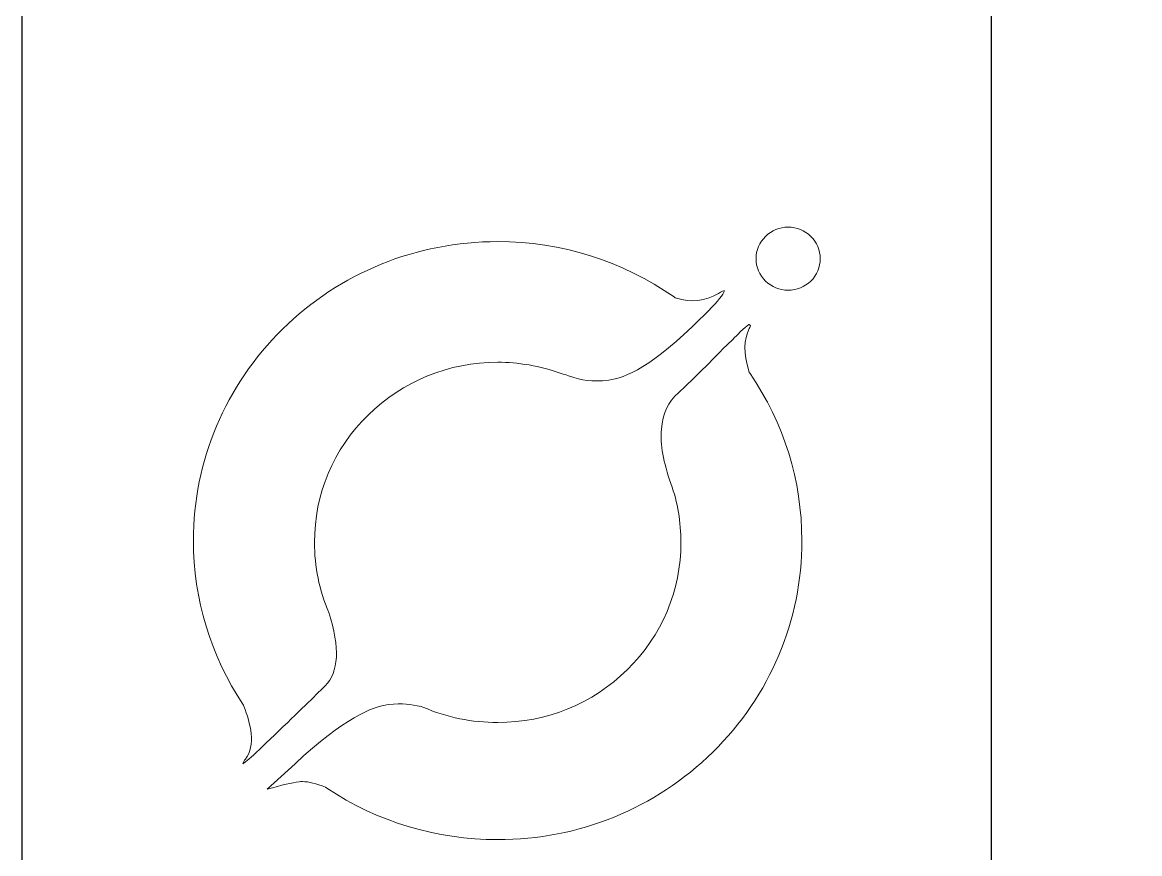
# Model space of a CAD drawing. Header units: millimetres. Extents: x -366 to 289, y -244 to 75.
# Drawn here: x -218.33 to -206.8, y -148.35 to -139.76 of the extents above; entities that cross this region are included whole.
import ezdxf

# ---------------------------------------------------------------- set-up
doc = ezdxf.new("R2010")
doc.units = ezdxf.units.MM
doc.header["$MEASUREMENT"] = 0
doc.layers.add('_U+56FE_U+5C42 1', color=7, linetype='Continuous')

# ---------------------------------------------------------------- blocks, each defined once
blk = doc.blocks.new('block 27')
at = {"layer": '_U+56FE_U+5C42 1', "color": 7, "lineweight": 25, "true_color": 0xffffff}
blk.add_open_spline([(-211.389, -120.087), (-210.224, -120.115), (-209.058, -120.14), (-207.893, -120.145), (-206.878, -120.149), (-205.864, -120.138), (-204.849, -120.14), (-203.915, -120.141), (-202.98, -120.154), (-202.045, -120.155), (-201.209, -120.156), (-200.374, -120.149), (-199.538, -120.136), (-198.783, -120.125), (-198.028, -120.11), (-197.273, -120.097), (-196.493, -120.084), (-195.714, -120.073), (-194.935, -120.064), (-194.296, -120.057), (-193.658, -120.051), (-193.02, -120.073), (-192.476, -120.091), (-191.932, -120.129), (-191.39, -120.193), (-190.811, -120.262), (-190.234, -120.361), (-189.667, -120.498), (-189.169, -120.619), (-188.679, -120.77), (-188.204, -120.963), (-187.776, -121.136), (-187.361, -121.343), (-186.975, -121.595), (-186.619, -121.827), (-186.287, -122.098), (-185.995, -122.407), (-185.71, -122.707), (-185.462, -123.042), (-185.259, -123.403), (-185.053, -123.772), (-184.894, -124.167), (-184.785, -124.575), (-184.665, -125.017), (-184.604, -125.475), (-184.577, -125.933), (-184.548, -126.415), (-184.558, -126.897), (-184.56, -127.38), (-184.563, -127.889), (-184.556, -128.399), (-184.552, -128.908), (-184.548, -129.381), (-184.546, -129.853), (-184.543, -130.325), (-184.541, -130.727), (-184.539, -131.128), (-184.537, -131.529), (-184.535, -131.999), (-184.533, -132.468), (-184.531, -132.938), (-184.528, -133.537), (-184.526, -134.137), (-184.523, -134.737), (-184.521, -135.556), (-184.519, -136.376), (-184.517, -137.196), (-184.515, -138.304), (-184.514, -139.411), (-184.513, -140.519), (-184.512, -141.832), (-184.511, -143.145), (-184.51, -144.458), (-184.509, -145.589), (-184.509, -146.72), (-184.508, -147.851), (-184.508, -149.066), (-184.508, -150.28), (-184.508, -151.495), (-184.509, -152.692), (-184.51, -153.889), (-184.511, -155.086), (-184.512, -156.335), (-184.513, -157.584), (-184.515, -158.832), (-184.517, -159.854), (-184.518, -160.876), (-184.52, -161.898), (-184.521, -162.721), (-184.521, -163.543), (-184.523, -164.365), (-184.525, -165.218), (-184.528, -166.071), (-184.525, -166.923), (-184.523, -167.591), (-184.517, -168.258), (-184.539, -168.925), (-184.558, -169.528), (-184.601, -170.13), (-184.68, -170.727), (-184.755, -171.292), (-184.863, -171.853), (-185.012, -172.404), (-185.148, -172.91), (-185.318, -173.408), (-185.533, -173.886), (-185.734, -174.335), (-185.974, -174.766), (-186.255, -175.17), (-186.539, -175.579), (-186.865, -175.96), (-187.228, -176.301), (-187.605, -176.654), (-188.024, -176.964), (-188.47, -177.225), (-188.928, -177.493), (-189.416, -177.709), (-189.919, -177.879), (-190.463, -178.063), (-191.025, -178.193), (-191.593, -178.28), (-192.177, -178.369), (-192.766, -178.412), (-193.356, -178.43), (-193.983, -178.449), (-194.611, -178.44), (-195.238, -178.436), (-195.883, -178.433), (-196.528, -178.436), (-197.172, -178.436), (-197.765, -178.436), (-198.359, -178.434), (-198.952, -178.432), (-199.634, -178.429), (-200.317, -178.426), (-200.999, -178.423), (-201.662, -178.42), (-202.324, -178.417), (-202.986, -178.414), (-203.715, -178.412), (-204.444, -178.41), (-205.173, -178.411), (-205.92, -178.411), (-206.667, -178.412), (-207.414, -178.413), (-208.246, -178.414), (-209.078, -178.414), (-209.909, -178.416), (-211.059, -178.419), (-212.208, -178.427), (-213.357, -178.435)], degree=3, knots=[0, 0, 0, 0, 1, 1, 1, 2, 2, 2, 3, 3, 3, 4, 4, 4, 5, 5, 5, 6, 6, 6, 7, 7, 7, 8, 8, 8, 9, 9, 9, 10, 10, 10, 11, 11, 11, 12, 12, 12, 13, 13, 13, 14, 14, 14, 15, 15, 15, 16, 16, 16, 17, 17, 17, 18, 18, 18, 19, 19, 19, 20, 20, 20, 21, 21, 21, 22, 22, 22, 23, 23, 23, 24, 24, 24, 25, 25, 25, 26, 26, 26, 27, 27, 27, 28, 28, 28, 29, 29, 29, 30, 30, 30, 31, 31, 31, 32, 32, 32, 33, 33, 33, 34, 34, 34, 35, 35, 35, 36, 36, 36, 37, 37, 37, 38, 38, 38, 39, 39, 39, 40, 40, 40, 41, 41, 41, 42, 42, 42, 43, 43, 43, 44, 44, 44, 45, 45, 45, 46, 46, 46, 47, 47, 47, 48, 48, 48, 49, 49, 49, 50, 50, 50, 50], dxfattribs=at)
blk = doc.blocks.new('block 18')
at = {"layer": '_U+56FE_U+5C42 1'}
blk.add_blockref('block 27', (0, 0), dxfattribs=at)
blk = doc.blocks.new('block 16')
at = {"layer": '_U+56FE_U+5C42 1'}
blk.add_blockref('block 18', (0, 0), dxfattribs=at)
blk = doc.blocks.new('block 147')
at = {"layer": '_U+56FE_U+5C42 1', "color": 40, "lineweight": 25, "true_color": 0xffbf00}
blk.add_lwpolyline([(-208.326, -125.603), (-208.326, -165.603)], dxfattribs=at)
blk = doc.blocks.new('block 150')
at = {"layer": '_U+56FE_U+5C42 1', "color": 40, "lineweight": 25, "true_color": 0xffbf00}
blk.add_lwpolyline([(-218.326, -165.603), (-218.326, -125.603)], dxfattribs=at)
blk = doc.blocks.new('block 160')
at = {"layer": '_U+56FE_U+5C42 1', "color": 4, "lineweight": 25, "true_color": 0x00ffff}
blk.add_open_spline([(-207.646, -176.286), (-207.486, -176.286), (-207.326, -176.286), (-207.166, -176.286), (-206.284, -176.286), (-205.402, -176.285), (-204.52, -176.285), (-203.746, -176.285), (-202.971, -176.284), (-202.196, -176.284), (-201.461, -176.284), (-200.726, -176.285), (-199.991, -176.285), (-199.343, -176.286), (-198.696, -176.286), (-198.048, -176.286), (-197.421, -176.285), (-196.794, -176.284), (-196.168, -176.285), (-195.481, -176.286), (-194.794, -176.289), (-194.107, -176.292), (-193.535, -176.294), (-192.963, -176.295), (-192.393, -176.258), (-191.888, -176.226), (-191.385, -176.163), (-190.892, -176.053), (-190.439, -175.952), (-189.994, -175.812), (-189.572, -175.619), (-189.198, -175.448), (-188.842, -175.236), (-188.521, -174.98), (-188.195, -174.719), (-187.904, -174.414), (-187.655, -174.077), (-187.373, -173.695), (-187.146, -173.273), (-186.963, -172.835), (-186.762, -172.35), (-186.615, -171.845), (-186.506, -171.332), (-186.379, -170.737), (-186.304, -170.132), (-186.264, -169.526), (-186.219, -168.845), (-186.219, -168.163), (-186.22, -167.482), (-186.221, -166.719), (-186.222, -165.957), (-186.222, -165.195), (-186.223, -164.346), (-186.222, -163.497), (-186.222, -162.648), (-186.222, -161.729), (-186.222, -160.811), (-186.222, -159.892), (-186.222, -158.941), (-186.221, -157.991), (-186.221, -157.041), (-186.221, -156.1), (-186.221, -155.159), (-186.221, -154.218), (-186.221, -153.312), (-186.221, -152.405), (-186.221, -151.499), (-186.221, -150.632), (-186.221, -149.766), (-186.221, -148.9), (-186.222, -148.079), (-186.222, -147.258), (-186.222, -146.437), (-186.222, -145.666), (-186.222, -144.896), (-186.222, -144.125), (-186.222, -143.41), (-186.222, -142.695), (-186.222, -141.98), (-186.222, -141.323), (-186.222, -140.665), (-186.222, -140.008), (-186.222, -139.404), (-186.222, -138.799), (-186.222, -138.195), (-186.222, -137.637), (-186.222, -137.079), (-186.222, -136.522), (-186.222, -136.004), (-186.222, -135.486), (-186.222, -134.969), (-186.222, -134.485), (-186.222, -134.001), (-186.222, -133.517), (-186.222, -133.061), (-186.222, -132.606), (-186.222, -132.151), (-186.222, -131.725), (-186.222, -131.299), (-186.222, -130.873), (-186.222, -130.48), (-186.222, -130.086), (-186.222, -129.693), (-186.222, -129.315), (-186.221, -128.938), (-186.221, -128.56), (-186.221, -128.188), (-186.221, -127.817), (-186.219, -127.445), (-186.217, -127.117), (-186.213, -126.79), (-186.22, -126.462), (-186.226, -126.2), (-186.239, -125.939), (-186.267, -125.679), (-186.289, -125.467), (-186.321, -125.256), (-186.376, -125.051), (-186.448, -124.781), (-186.56, -124.52), (-186.708, -124.283), (-186.864, -124.035), (-187.06, -123.812), (-187.282, -123.621), (-187.552, -123.39), (-187.859, -123.205), (-188.18, -123.052), (-188.495, -122.902), (-188.823, -122.782), (-189.157, -122.683), (-189.564, -122.563), (-189.979, -122.474), (-190.398, -122.405), (-190.873, -122.328), (-191.352, -122.277), (-191.832, -122.246), (-192.336, -122.214), (-192.842, -122.205), (-193.348, -122.201), (-193.935, -122.198), (-194.522, -122.202), (-195.11, -122.203), (-195.73, -122.205), (-196.35, -122.203), (-196.97, -122.203), (-197.52, -122.202), (-198.07, -122.203), (-198.62, -122.203), (-199.239, -122.203), (-199.859, -122.203), (-200.478, -122.203), (-201.167, -122.203), (-201.856, -122.203), (-202.544, -122.203), (-203.286, -122.203), (-204.027, -122.203), (-204.768, -122.203), (-205.616, -122.203), (-206.463, -122.203), (-207.311, -122.203), (-208.235, -122.203), (-209.158, -122.203), (-210.082, -122.203), (-210.52, -122.203), (-210.958, -122.203), (-211.396, -122.203)], degree=3, knots=[0, 0, 0, 0, 1, 1, 1, 2, 2, 2, 3, 3, 3, 4, 4, 4, 5, 5, 5, 6, 6, 6, 7, 7, 7, 8, 8, 8, 9, 9, 9, 10, 10, 10, 11, 11, 11, 12, 12, 12, 13, 13, 13, 14, 14, 14, 15, 15, 15, 16, 16, 16, 17, 17, 17, 18, 18, 18, 19, 19, 19, 20, 20, 20, 21, 21, 21, 22, 22, 22, 23, 23, 23, 24, 24, 24, 25, 25, 25, 26, 26, 26, 27, 27, 27, 28, 28, 28, 29, 29, 29, 30, 30, 30, 31, 31, 31, 32, 32, 32, 33, 33, 33, 34, 34, 34, 35, 35, 35, 36, 36, 36, 37, 37, 37, 38, 38, 38, 39, 39, 39, 40, 40, 40, 41, 41, 41, 42, 42, 42, 43, 43, 43, 44, 44, 44, 45, 45, 45, 46, 46, 46, 47, 47, 47, 48, 48, 48, 49, 49, 49, 50, 50, 50, 51, 51, 51, 52, 52, 52, 53, 53, 53, 54, 54, 54, 55, 55, 55, 55], dxfattribs=at)
blk = doc.blocks.new('block 303')
at = {"layer": '_U+56FE_U+5C42 1', "lineweight": 0}
for points, knots in [([(-210.188, -141.973), (-210.251, -141.912), (-210.334, -141.878), (-210.423, -141.878), (-210.511, -141.878), (-210.594, -141.912), (-210.656, -141.973), (-210.719, -142.035), (-210.754, -142.117), (-210.754, -142.203), (-210.754, -142.291), (-210.719, -142.373), (-210.656, -142.434), (-210.594, -142.495), (-210.511, -142.529), (-210.423, -142.529), (-210.334, -142.529), (-210.251, -142.495), (-210.188, -142.434), (-210.126, -142.373), (-210.092, -142.291), (-210.092, -142.203), (-210.092, -142.117), (-210.126, -142.035), (-210.188, -141.973)], [0, 0, 0, 0, 1, 1, 1, 2, 2, 2, 3, 3, 3, 4, 4, 4, 5, 5, 5, 6, 6, 6, 7, 7, 7, 8, 8, 8, 8]), ([(-211.143, -142.562), (-211.281, -142.642), (-211.426, -142.659), (-211.574, -142.611), (-211.574, -142.611), (-211.588, -142.607), (-211.588, -142.607), (-211.588, -142.607), (-211.6, -142.599), (-211.6, -142.599), (-212.134, -142.225), (-212.763, -142.027), (-213.42, -142.027), (-214.259, -142.027), (-215.047, -142.348), (-215.64, -142.931), (-216.233, -143.515), (-216.56, -144.29), (-216.56, -145.115), (-216.56, -145.718), (-216.383, -146.302), (-216.049, -146.805), (-216.049, -146.805), (-216.043, -146.814), (-216.043, -146.814), (-216.043, -146.814), (-216.039, -146.824), (-216.039, -146.824), (-215.973, -147.002), (-215.911, -147.225), (-216.024, -147.372), (-216.024, -147.372), (-216.029, -147.378), (-216.029, -147.378), (-216.033, -147.383), (-216.039, -147.391), (-216.05, -147.42), (-216.047, -147.419), (-216.031, -147.408), (-216.004, -147.386), (-215.958, -147.346), (-215.878, -147.271), (-215.768, -147.165), (-215.513, -146.921), (-215.331, -146.743), (-215.224, -146.638), (-215.224, -146.638), (-215.201, -146.615), (-215.201, -146.615), (-215.13, -146.543), (-215.092, -146.446), (-215.085, -146.319), (-215.079, -146.195), (-215.104, -146.04), (-215.163, -145.857), (-215.262, -145.628), (-215.311, -145.384), (-215.311, -145.133), (-215.311, -144.636), (-215.115, -144.169), (-214.758, -143.818), (-214.4, -143.467), (-213.925, -143.273), (-213.42, -143.273), (-213.314, -143.273), (-213.211, -143.282), (-213.096, -143.301), (-212.983, -143.32), (-212.875, -143.348), (-212.764, -143.388), (-212.736, -143.396), (-212.711, -143.405), (-212.689, -143.412), (-212.54, -143.464), (-212.459, -143.478), (-212.274, -143.457), (-212.111, -143.439), (-211.814, -143.313), (-211.323, -142.819), (-211.302, -142.798), (-211.284, -142.779), (-211.266, -142.762), (-211.266, -142.762), (-211.245, -142.741), (-211.245, -142.741), (-211.147, -142.643), (-211.091, -142.573), (-211.081, -142.534), (-211.086, -142.535), (-211.108, -142.541), (-211.143, -142.562)], [0, 0, 0, 0, 1, 1, 1, 2, 2, 2, 3, 3, 3, 4, 4, 4, 5, 5, 5, 6, 6, 6, 7, 7, 7, 8, 8, 8, 9, 9, 9, 10, 10, 10, 11, 11, 11, 12, 12, 12, 13, 13, 13, 14, 14, 14, 15, 15, 15, 16, 16, 16, 17, 17, 17, 18, 18, 18, 19, 19, 19, 20, 20, 20, 21, 21, 21, 22, 22, 22, 23, 23, 23, 24, 24, 24, 25, 25, 25, 26, 26, 26, 27, 27, 27, 28, 28, 28, 29, 29, 29, 30, 30, 30, 30]), ([(-210.816, -143.39), (-210.816, -143.39), (-210.824, -143.378), (-210.824, -143.378), (-210.824, -143.378), (-210.828, -143.363), (-210.828, -143.363), (-210.883, -143.181), (-210.882, -143.039), (-210.825, -142.926), (-210.816, -142.91), (-210.812, -142.899), (-210.81, -142.892), (-210.814, -142.89), (-210.819, -142.887), (-210.826, -142.883), (-210.826, -142.883), (-210.834, -142.888), (-210.854, -142.904), (-210.874, -142.92), (-210.906, -142.948), (-210.953, -142.995), (-210.953, -142.995), (-210.979, -143.02), (-210.979, -143.02), (-210.999, -143.041), (-211.022, -143.064), (-211.053, -143.092), (-211.265, -143.31), (-211.434, -143.477), (-211.555, -143.587), (-211.66, -143.682), (-211.718, -143.806), (-211.731, -143.964), (-211.744, -144.119), (-211.71, -144.308), (-211.632, -144.526), (-211.563, -144.721), (-211.529, -144.925), (-211.529, -145.133), (-211.529, -145.63), (-211.726, -146.097), (-212.083, -146.448), (-212.44, -146.8), (-212.915, -146.993), (-213.42, -146.993), (-213.685, -146.993), (-213.938, -146.941), (-214.194, -146.833), (-214.194, -146.833), (-214.211, -146.829), (-214.211, -146.829), (-214.324, -146.805), (-214.392, -146.79), (-214.549, -146.808), (-214.71, -146.827), (-215.008, -146.948), (-215.511, -147.418), (-215.511, -147.418), (-215.798, -147.682), (-215.798, -147.682), (-215.647, -147.639), (-215.542, -147.615), (-215.47, -147.605), (-215.459, -147.604), (-215.447, -147.603), (-215.434, -147.603), (-215.37, -147.603), (-215.294, -147.623), (-215.198, -147.662), (-215.198, -147.662), (-215.182, -147.671), (-215.182, -147.671), (-214.661, -148.018), (-214.052, -148.202), (-213.42, -148.202), (-212.581, -148.202), (-211.793, -147.881), (-211.2, -147.298), (-210.607, -146.715), (-210.281, -145.94), (-210.281, -145.115), (-210.281, -144.496), (-210.466, -143.9), (-210.816, -143.39)], [0, 0, 0, 0, 1, 1, 1, 2, 2, 2, 3, 3, 3, 4, 4, 4, 5, 5, 5, 6, 6, 6, 7, 7, 7, 8, 8, 8, 9, 9, 9, 10, 10, 10, 11, 11, 11, 12, 12, 12, 13, 13, 13, 14, 14, 14, 15, 15, 15, 16, 16, 16, 17, 17, 17, 18, 18, 18, 19, 19, 19, 20, 20, 20, 21, 21, 21, 22, 22, 22, 23, 23, 23, 24, 24, 24, 25, 25, 25, 26, 26, 26, 27, 27, 27, 28, 28, 28, 28])]:
    blk.add_open_spline(points, degree=3, knots=knots, dxfattribs=at)
blk = doc.blocks.new('block 302')
at = {"layer": '_U+56FE_U+5C42 1'}
blk.add_blockref('block 303', (0, 0), dxfattribs=at)
blk = doc.blocks.new('block 194')
at = {"layer": '_U+56FE_U+5C42 1'}
blk.add_blockref('block 302', (0, 0), dxfattribs=at)

msp = doc.modelspace()

# ---------------------------------------------------------------- block references
at = {"layer": '_U+56FE_U+5C42 1'}
for name in ['block 16', 'block 194', 'block 160', 'block 150', 'block 147']:
    msp.add_blockref(name, (0, 0), dxfattribs=at)

doc.saveas('drawing.dxf')
